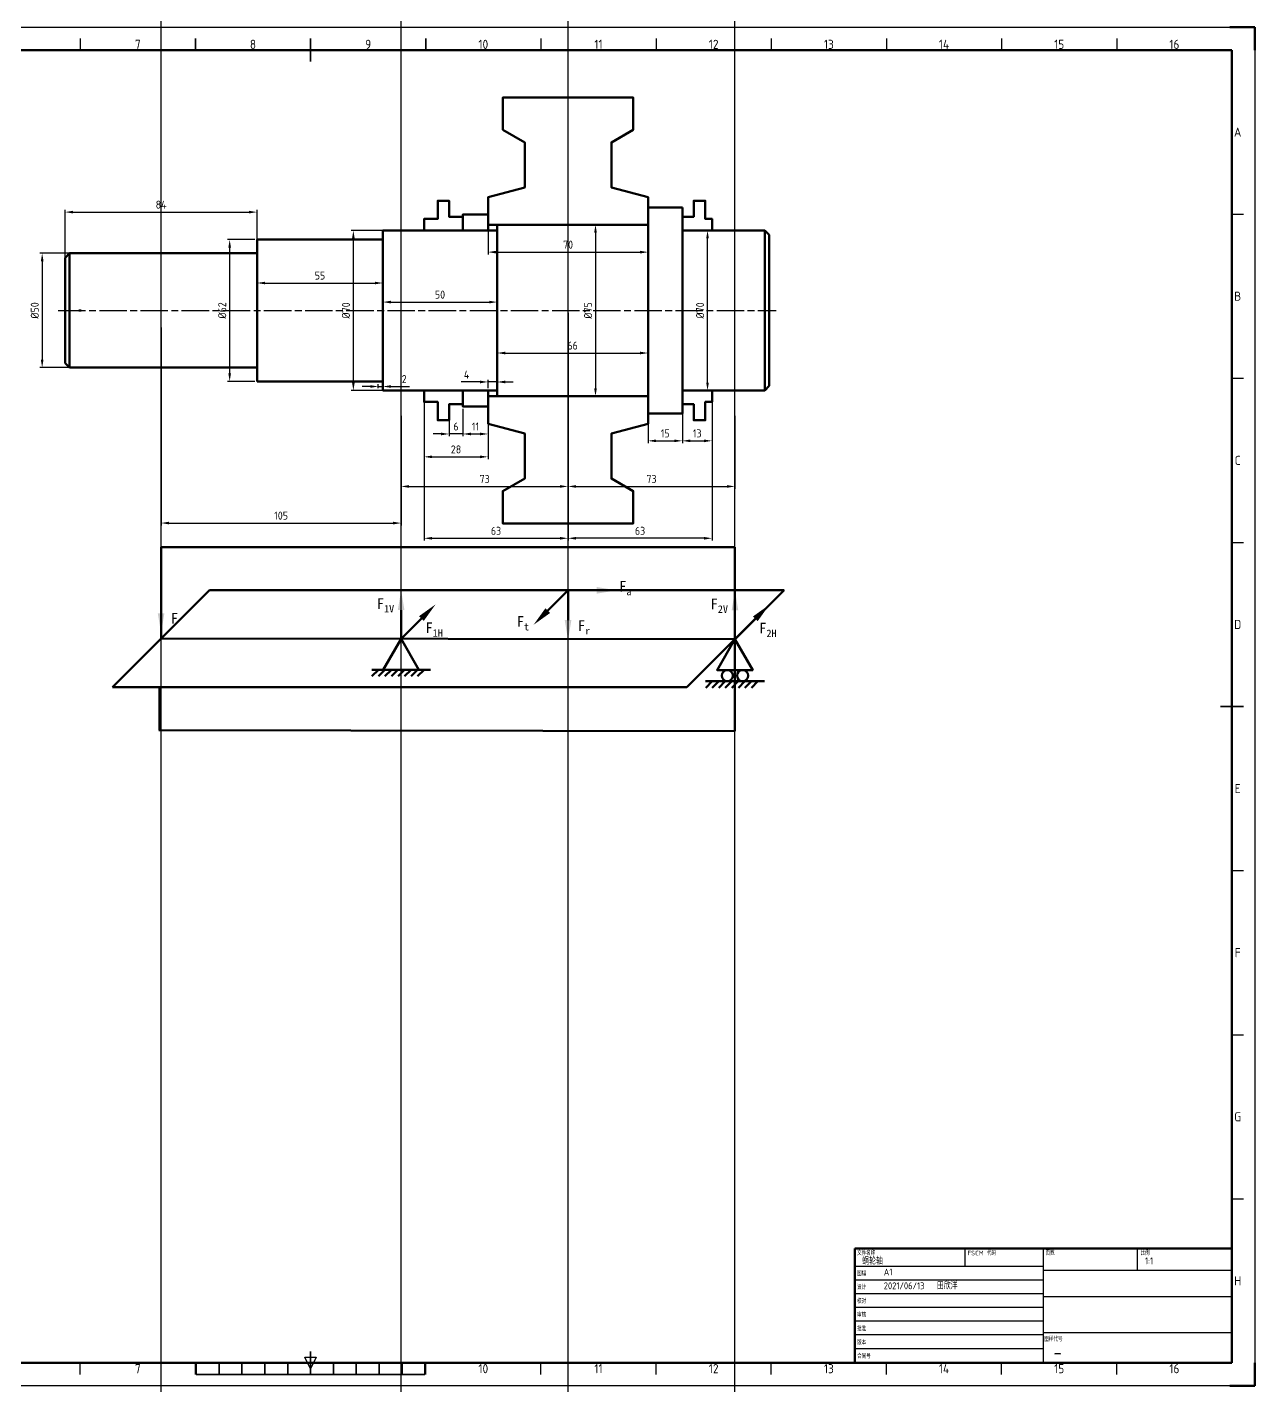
# Paper-space layout '蜗轮扭矩图' of a CAD drawing. Header units: millimetres. Extents: x -5 to 836, y -17 to 577.
# Drawn here: x 299 to 836, y -17 to 577 of the extents above; entities that cross this region are included whole.
import ezdxf
from ezdxf.enums import TextEntityAlignment as Align

# ---------------------------------------------------------------- set-up
doc = ezdxf.new("R2010")
doc.units = ezdxf.units.MM
for name, pattern in [('AM_ISO08W050', [18, 12, -1.5, 3, -1.5]), ('AM_ISO08W050x2', [9, 6, -0.75, 1.5, -0.75]), ('Amconstr', [9999, 9999, 0])]:
    doc.linetypes.add(name, pattern=pattern)
for name, color, linetype, lineweight in [('AM_0', 7, 'Continuous', 50), ('AM_5', 7, 'Continuous', 25), ('AM_7', 4, 'AM_ISO08W050', 25), ('AM_BOR', 7, 'Continuous', 50), ('AM_CL', 1, 'Amconstr', 25)]:
    doc.layers.add(name, color=color, linetype=linetype, lineweight=lineweight)
doc.styles.add('ACGBTS', font='isocp.shx', dxfattribs={"bigfont": 'gbcbig.shx'})
doc.styles.add('ACISOTS', font='isocp.shx', dxfattribs={"bigfont": 'gbcbig.shx'})
doc.styles.get("Standard").update_dxf_attribs({"font": 'ISOCP.SHX', "bigfont": 'gbcbig.shx'})
doc.dimstyles.new('AM_GB$0', dxfattribs={"dimtxt": 3.5, "dimasz": 3.5, "dimexe": 1, "dimexo": 1, "dimgap": 1.5, "dimtad": 1, "dimdsep": 46, "dimtxsty": 'Standard', "dimcen": 0, "dimclrd": 256, "dimclre": 256, "dimclrt": 7, "dimadec": 0, "dimazin": 2, "dimtp": 0.1, "dimtm": 0.1, "dimtfac": 0.71, "dimtdec": 3, "dimtmove": 0, "dimatfit": 3, "dimfxl": 1, "dimlwd": -1, "dimlwe": -1, "dimarcsym": 0})

# ---------------------------------------------------------------- blocks, each defined once
blk = doc.blocks.new('GB_A1_A')
for p, q in [((25, 584), (831, 584)), ((831, 10), (831, 584)), ((25, 10), (831, 10))]:
    blk.add_line(p, q)
at = {"layer": 'AM_BOR', "color": 1, "lineweight": 25}
for p, q in [((0, 594), (841, 594)), ((841, 594), (841, 0)), ((327.25, 589), (327.25, 584)), ((528.75, 589), (528.75, 584)), ((579.125, 589), (579.125, 584)), ((629.5, 589), (629.5, 584)), ((679.875, 589), (679.875, 584)), ((730.25, 589), (730.25, 584)), ((780.625, 589), (780.625, 584)), ((831, 512.25), (836, 512.25)), ((831, 440.5), (836, 440.5)), ((831, 368.75), (836, 368.75)), ((831, 225.25), (836, 225.25)), ((831, 153.5), (836, 153.5)), ((831, 81.75), (836, 81.75)), ((428, 7.5), (425.5, 12.5)), ((425.5, 12.5), (430.5, 12.5)), ((430.5, 12.5), (428, 7.5)), ((327.25, 5), (327.25, 10)), ((377.625, 5), (377.625, 10)), ((478.375, 5), (478.375, 10)), ((528.75, 5), (528.75, 10)), ((579.125, 5), (579.125, 10)), ((629.5, 5), (629.5, 10)), ((679.875, 5), (679.875, 10)), ((730.25, 5), (730.25, 10)), ((780.625, 5), (780.625, 10)), ((841, 0), (0, 0))]:
    blk.add_line(p, q, dxfattribs=at)
at = {"layer": 'AM_BOR'}
for p, q in [((841, 594), (830, 594)), ((841, 584), (841, 594)), ((841, 0), (841, 10)), ((841, 0), (830, 0))]:
    blk.add_line(p, q, dxfattribs=at)
at = {"layer": 'AM_BOR', "color": 2, "lineweight": 35}
for p, q in [((377.625, 589), (377.625, 584)), ((428, 584), (428, 589)), ((478.375, 589), (478.375, 584)), ((428, 579), (428, 584)), ((826, 297), (836, 297)), ((428, 10), (428, 15)), ((378, 10), (378, 5)), ((388, 10), (388, 5)), ((398, 10), (398, 5)), ((408, 10), (408, 5)), ((418, 10), (418, 5)), ((428, 10), (428, 5)), ((438, 10), (438, 5)), ((448, 10), (448, 5)), ((458, 10), (458, 5)), ((468, 10), (468, 5)), ((478, 10), (478, 5)), ((378, 5), (478, 5))]:
    blk.add_line(p, q, dxfattribs=at)
at = {"layer": 'AM_BOR', "color": 1, "lineweight": 25, "style": 'ACISOTS'}
for s, p in [('7', (352.4375, 586.5)), ('8', (402.8125, 586.5)), ('9', (453.1875, 586.5)), ('10', (503.5625, 586.5)), ('11', (553.9375, 586.5)), ('12', (604.3125, 586.5)), ('13', (654.6875, 586.5)), ('14', (705.0625, 586.5)), ('15', (755.4375, 586.5)), ('16', (805.8125, 586.5)), ('A', (833.5, 548.125)), ('B', (833.5, 476.375)), ('C', (833.5, 404.6087)), ('D', (833.5, 332.875)), ('E', (833.5, 261.125)), ('F', (833.5, 189.375)), ('G', (833.5, 117.625)), ('H', (833.5, 45.875)), ('7', (352.4375, 7.5)), ('10', (503.5625, 7.5)), ('11', (553.9375, 7.5)), ('12', (604.3125, 7.5)), ('13', (654.6875, 7.5)), ('14', (705.0625, 7.5)), ('15', (755.4375, 7.5)), ('16', (805.8125, 7.5))]:
    blk.add_text(s, height=4, dxfattribs=at).set_placement(p, align=Align.MIDDLE)
blk = doc.blocks.new('GB_TITLEA')
for p, q in [((0, 50), (-165, 50)), ((-165, 0), (-165, 50)), ((0, 0), (0, 50)), ((0, 0), (-165, 0))]:
    blk.add_line(p, q)
at = {"layer": 'AM_BOR', "color": 1, "lineweight": 25}
for p, q in [((-116.86, 50), (-116.86, 42.38)), ((-82.5, 0), (-82.5, 50)), ((-41.25, 40.35), (-41.25, 50)), ((-165, 42.38), (-82.5, 42.38)), ((-165, 42), (-165, 30)), ((-165, 36.38), (-82.5, 36.38)), ((0, 40.35), (-82.5, 40.35)), ((-165, 30.38), (-82.5, 30.38)), ((-165, 24.38), (-82.5, 24.38)), ((-82.5, 29.01), (0, 29.01)), ((-165, 18.38), (-82.5, 18.38)), ((-165, 12.38), (-82.5, 12.38)), ((-82.5, 13.29), (0, 13.29)), ((-165, 6.38), (-82.5, 6.38))]:
    blk.add_line(p, q, dxfattribs=at)
at = {"layer": 'AM_BOR', "color": 1, "lineweight": 25, "style": 'ACGBTS'}
for s, p in [('文件名称', (-163.97, 47.04)), ('FSCM 代码', (-115.7, 47.04)), ('页数', (-81.55, 47.11)), ('比例', (-39.97, 47.11)), ('图幅', (-163.97, 38.14)), ('设计', (-163.97, 32.14)), ('校对', (-163.97, 26.05)), ('审核', (-163.97, 20.08)), ('批准', (-163.97, 13.99)), ('版本', (-163.97, 7.99)), ('图样代号', (-82.12, 9.41)), ('合同号', (-163.97, 1.99))]:
    blk.add_text(s, height=2, dxfattribs=at).set_placement(p)
at = {"layer": 'AM_BOR', "color": 2, "lineweight": 35, "style": 'ACGBTS'}
for tag, p, height in [('GEN-TITLE-DWG{13.6}', (-161.69, 43.04), 3), ('GEN-TITLE-FSCM{8.6}', (-113.32, 43.04), 3), ('GEN-TITLE-SHEET{11.8}', (-79.67, 43.11), 3), ('GEN-TITLE-SCA{12.7}', (-38.05, 43.13), 3), ('GEN-TITLE-SIZ{22.6}', (-152.3, 38.23), 3), ('GEN-TITLE-DACT{21}', (-78.21, 33.14), 3.5), ('GEN-TITLE-DAT{7.1}', (-152.3, 32.23), 3), ('GEN-TITLE-NAME{14.9}', (-129.04, 32.23), 3), ('GEN-TITLE-CHKD{7.1}', (-152.3, 26.14), 3), ('GEN-TITLE-CHKM{14.9}', (-129.04, 26.14), 3), ('GEN-TITLE-DES1{12.3}', (-78.24, 20.94), 6), ('GEN-TITLE-APPD{7.1}', (-152.3, 20.17), 3), ('GEN-TITLE-APPM{14.9}', (-129.04, 20.17), 3), ('GEN-TITLE-DES2{24.5}', (-78.21, 15.44), 3), ('GEN-TITLE-ISSD{7.1}', (-152.3, 14.08), 3), ('GEN-TITLE-ISSM{14.9}', (-129.04, 14.08), 3), ('GEN-TITLE-REV{22.6}', (-152.3, 8.08), 3), ('GEN-TITLE-CTRN{19.4}', (-152.3, 2.08), 3.5)]:
    blk.add_attdef(tag, p, '', height=height, dxfattribs=at)
at = {"layer": 'AM_BOR', "style": 'ACGBTS'}
blk.add_attdef('GEN-TITLE-NR{12.3}', (-78.08, 1.63), '', height=6, dxfattribs=at)
blk = doc.blocks.new('*D48')
at = {"layer": 'AM_5', "linetype": 'ByBlock', "transparency": 16777216}
for p, q in [((355.62, 478.15), (304.62, 478.15)), ((305.62, 474.65), (305.62, 431.65)), ((355.62, 428.15), (304.62, 428.15))]:
    blk.add_line(p, q, dxfattribs=at)
at = {"layer": 'AM_5', "transparency": 16777216}
for points in [[(305.04, 474.65), (306.21, 474.65), (305.62, 478.15)], [(305.04, 431.65), (306.21, 431.65), (305.62, 428.15)]]:
    blk.add_solid(points, dxfattribs=at)
at = {"layer": 'Defpoints', "color": 0, "transparency": 16777216}
for p in [(356.62, 478.15), (305.62, 428.15), (356.62, 428.15)]:
    blk.add_point(p, dxfattribs=at)
at = {"layer": 'AM_5', "color": 7, "transparency": 16777216, "insert": (302.37, 453.15), "char_height": 3.5, "attachment_point": 5, "rotation": 90}
blk.add_mtext('%%C50', dxfattribs=at)
blk = doc.blocks.new('*D49')
at = {"layer": 'AM_5', "linetype": 'ByBlock', "transparency": 16777216}
for p, q in [((461.62, 488.15), (440.72, 488.15)), ((441.72, 421.65), (441.72, 484.65)), ((461.62, 418.15), (440.72, 418.15))]:
    blk.add_line(p, q, dxfattribs=at)
at = {"layer": 'AM_5', "transparency": 16777216}
for points in [[(441.14, 484.65), (442.31, 484.65), (441.72, 488.15)], [(441.14, 421.65), (442.31, 421.65), (441.72, 418.15)]]:
    blk.add_solid(points, dxfattribs=at)
at = {"layer": 'Defpoints', "color": 0, "transparency": 16777216}
for p in [(441.72, 488.15), (462.62, 488.15), (462.62, 418.15)]:
    blk.add_point(p, dxfattribs=at)
at = {"layer": 'AM_5', "color": 7, "transparency": 16777216, "insert": (438.47, 453.15), "char_height": 3.5, "attachment_point": 5, "rotation": 90}
blk.add_mtext('%%c70', dxfattribs=at)
blk = doc.blocks.new('*D50')
at = {"layer": 'AM_5', "linetype": 'ByBlock', "transparency": 16777216}
for p, q in [((607.62, 488.15), (595.62, 488.15)), ((596.62, 421.65), (596.62, 484.65)), ((607.62, 418.15), (595.62, 418.15))]:
    blk.add_line(p, q, dxfattribs=at)
at = {"layer": 'AM_5', "transparency": 16777216}
for points in [[(596.04, 484.65), (597.21, 484.65), (596.62, 488.15)], [(596.04, 421.65), (597.21, 421.65), (596.62, 418.15)]]:
    blk.add_solid(points, dxfattribs=at)
at = {"layer": 'Defpoints', "color": 0, "transparency": 16777216}
for p in [(596.62, 488.15), (608.62, 488.15), (608.62, 418.15)]:
    blk.add_point(p, dxfattribs=at)
at = {"layer": 'AM_5', "color": 7, "transparency": 16777216, "insert": (593.37, 453.15), "char_height": 3.5, "attachment_point": 5, "rotation": 90}
blk.add_mtext('%%c70', dxfattribs=at)
blk = doc.blocks.new('*D51')
at = {"layer": 'AM_5', "linetype": 'ByBlock', "transparency": 16777216}
for p, q in [((357.62, 445.75), (357.62, 359.2)), ((462.62, 407.15), (462.62, 359.2)), ((361.12, 360.2), (459.12, 360.2))]:
    blk.add_line(p, q, dxfattribs=at)
at = {"layer": 'AM_5', "transparency": 16777216}
for points in [[(361.12, 360.78), (361.12, 359.61), (357.62, 360.2)], [(459.12, 360.78), (459.12, 359.61), (462.62, 360.2)]]:
    blk.add_solid(points, dxfattribs=at)
at = {"layer": 'Defpoints', "color": 0, "transparency": 16777216}
for p in [(357.62, 446.75), (462.62, 408.15), (462.62, 360.2)]:
    blk.add_point(p, dxfattribs=at)
at = {"layer": 'AM_5', "color": 7, "transparency": 16777216, "insert": (410.12, 363.45), "char_height": 3.5, "attachment_point": 5}
blk.add_mtext('105', dxfattribs=at)
blk = doc.blocks.new('*D52')
at = {"layer": 'AM_5', "linetype": 'ByBlock', "transparency": 16777216}
for p, q in [((483.62, 411.15), (483.62, 398.15)), ((489.62, 410.15), (489.62, 398.15)), ((480.12, 399.15), (476.62, 399.15)), ((489.62, 399.15), (483.62, 399.15)), ((493.12, 399.15), (496.62, 399.15))]:
    blk.add_line(p, q, dxfattribs=at)
at = {"layer": 'AM_5', "transparency": 16777216}
for points in [[(480.12, 399.73), (480.12, 398.56), (483.62, 399.15)], [(493.12, 399.73), (493.12, 398.56), (489.62, 399.15)]]:
    blk.add_solid(points, dxfattribs=at)
at = {"layer": 'Defpoints', "color": 0, "transparency": 16777216}
for p in [(483.62, 412.15), (489.62, 411.15), (483.62, 399.15)]:
    blk.add_point(p, dxfattribs=at)
at = {"layer": 'AM_5', "color": 7, "transparency": 16777216, "insert": (486.62, 402.4), "char_height": 3.5, "attachment_point": 5}
blk.add_mtext('6', dxfattribs=at)
blk = doc.blocks.new('*D53')
at = {"layer": 'AM_5', "linetype": 'ByBlock', "transparency": 16777216}
for p, q in [((489.62, 410.15), (489.62, 398.15)), ((500.62, 410.15), (500.62, 398.15)), ((493.12, 399.15), (497.12, 399.15))]:
    blk.add_line(p, q, dxfattribs=at)
at = {"layer": 'AM_5', "transparency": 16777216}
for points in [[(493.12, 399.73), (493.12, 398.56), (489.62, 399.15)], [(497.12, 399.73), (497.12, 398.56), (500.62, 399.15)]]:
    blk.add_solid(points, dxfattribs=at)
at = {"layer": 'Defpoints', "color": 0, "transparency": 16777216}
for p in [(489.62, 411.15), (500.62, 411.15), (500.62, 399.15)]:
    blk.add_point(p, dxfattribs=at)
at = {"layer": 'AM_5', "color": 7, "transparency": 16777216, "insert": (495.12, 402.4), "char_height": 3.5, "attachment_point": 5}
blk.add_mtext('11', dxfattribs=at)
blk = doc.blocks.new('*D54')
at = {"layer": 'AM_5', "linetype": 'ByBlock', "transparency": 16777216}
for p, q in [((454.62, 454.15), (454.62, 457.82)), ((504.62, 454.15), (504.62, 457.82)), ((458.12, 456.82), (501.12, 456.82))]:
    blk.add_line(p, q, dxfattribs=at)
at = {"layer": 'AM_5', "transparency": 16777216}
for points in [[(458.12, 457.4), (458.12, 456.23), (454.62, 456.82)], [(501.12, 457.4), (501.12, 456.23), (504.62, 456.82)]]:
    blk.add_solid(points, dxfattribs=at)
at = {"layer": 'Defpoints', "color": 0, "transparency": 16777216}
for p in [(454.62, 453.15), (504.62, 456.82), (504.62, 453.15)]:
    blk.add_point(p, dxfattribs=at)
at = {"layer": 'AM_5', "color": 7, "transparency": 16777216, "insert": (479.62, 460.07), "char_height": 3.5, "attachment_point": 5}
blk.add_mtext('50', dxfattribs=at)
blk = doc.blocks.new('*D55')
at = {"layer": 'AM_5', "linetype": 'ByBlock', "transparency": 16777216}
for p, q in [((399.62, 454.15), (399.62, 466.15)), ((403.12, 465.15), (451.12, 465.15)), ((454.62, 454.15), (454.62, 466.15))]:
    blk.add_line(p, q, dxfattribs=at)
at = {"layer": 'AM_5', "transparency": 16777216}
for points in [[(403.12, 465.73), (403.12, 464.56), (399.62, 465.15)], [(451.12, 465.73), (451.12, 464.56), (454.62, 465.15)]]:
    blk.add_solid(points, dxfattribs=at)
at = {"layer": 'Defpoints', "color": 0, "transparency": 16777216}
for p in [(454.62, 465.15), (399.62, 453.15), (454.62, 453.15)]:
    blk.add_point(p, dxfattribs=at)
at = {"layer": 'AM_5', "color": 7, "transparency": 16777216, "insert": (427.12, 468.4), "char_height": 3.5, "attachment_point": 5}
blk.add_mtext('55', dxfattribs=at)
blk = doc.blocks.new('*D56')
at = {"layer": 'AM_5', "linetype": 'ByBlock', "transparency": 16777216}
for p, q in [((315.62, 454.15), (315.62, 497.15)), ((319.12, 496.15), (396.12, 496.15)), ((399.62, 454.15), (399.62, 497.15))]:
    blk.add_line(p, q, dxfattribs=at)
at = {"layer": 'AM_5', "transparency": 16777216}
for points in [[(319.12, 496.73), (319.12, 495.56), (315.62, 496.15)], [(396.12, 496.73), (396.12, 495.56), (399.62, 496.15)]]:
    blk.add_solid(points, dxfattribs=at)
at = {"layer": 'Defpoints', "color": 0, "transparency": 16777216}
for p in [(399.62, 496.15), (315.62, 453.15), (399.62, 453.15)]:
    blk.add_point(p, dxfattribs=at)
at = {"layer": 'AM_5', "color": 7, "transparency": 16777216, "insert": (357.62, 499.4), "char_height": 3.5, "attachment_point": 5}
blk.add_mtext('84', dxfattribs=at)
blk = doc.blocks.new('*D57')
at = {"layer": 'AM_5', "linetype": 'ByBlock', "transparency": 16777216}
for p, q in [((398.62, 484.15), (386.62, 484.15)), ((387.62, 480.65), (387.62, 425.65)), ((398.62, 422.15), (386.62, 422.15))]:
    blk.add_line(p, q, dxfattribs=at)
at = {"layer": 'AM_5', "transparency": 16777216}
for points in [[(387.04, 480.65), (388.21, 480.65), (387.62, 484.15)], [(387.04, 425.65), (388.21, 425.65), (387.62, 422.15)]]:
    blk.add_solid(points, dxfattribs=at)
at = {"layer": 'Defpoints', "color": 0, "transparency": 16777216}
for p in [(399.62, 484.15), (387.62, 422.15), (399.62, 422.15)]:
    blk.add_point(p, dxfattribs=at)
at = {"layer": 'AM_5', "color": 7, "transparency": 16777216, "insert": (384.37, 453.15), "char_height": 3.5, "attachment_point": 5, "rotation": 90}
blk.add_mtext('%%C62', dxfattribs=at)
blk = doc.blocks.new('*D58')
at = {"layer": 'AM_5', "linetype": 'ByBlock', "transparency": 16777216}
for p, q in [((472.62, 417.15), (472.62, 388.15)), ((500.62, 414.65), (500.62, 388.15)), ((476.12, 389.15), (497.12, 389.15))]:
    blk.add_line(p, q, dxfattribs=at)
at = {"layer": 'AM_5', "transparency": 16777216}
for points in [[(476.12, 389.73), (476.12, 388.56), (472.62, 389.15)], [(497.12, 389.73), (497.12, 388.56), (500.62, 389.15)]]:
    blk.add_solid(points, dxfattribs=at)
at = {"layer": 'Defpoints', "color": 0, "transparency": 16777216}
for p in [(472.62, 418.15), (500.62, 415.65), (500.62, 389.15)]:
    blk.add_point(p, dxfattribs=at)
at = {"layer": 'AM_5', "color": 7, "transparency": 16777216, "insert": (486.62, 392.4), "char_height": 3.5, "attachment_point": 5}
blk.add_mtext('28', dxfattribs=at)
blk = doc.blocks.new('*D59')
at = {"layer": 'AM_5', "linetype": 'ByBlock', "transparency": 16777216}
for p, q in [((500.62, 489.65), (500.62, 477.65)), ((570.62, 489.65), (570.62, 477.65)), ((504.12, 478.65), (567.12, 478.65))]:
    blk.add_line(p, q, dxfattribs=at)
at = {"layer": 'AM_5', "transparency": 16777216}
for points in [[(504.12, 479.23), (504.12, 478.06), (500.62, 478.65)], [(567.12, 479.23), (567.12, 478.06), (570.62, 478.65)]]:
    blk.add_solid(points, dxfattribs=at)
at = {"layer": 'Defpoints', "color": 0, "transparency": 16777216}
for p in [(500.62, 490.65), (570.62, 490.65), (570.62, 478.65)]:
    blk.add_point(p, dxfattribs=at)
at = {"layer": 'AM_5', "color": 7, "transparency": 16777216, "insert": (535.62, 481.9), "char_height": 3.5, "attachment_point": 5}
blk.add_mtext('70', dxfattribs=at)
blk = doc.blocks.new('*D60')
at = {"layer": 'AM_5', "linetype": 'ByBlock', "transparency": 16777216}
for p, q in [((497.12, 421.89), (488.87, 421.89)), ((500.62, 419.15), (500.62, 422.89)), ((504.62, 421.89), (500.62, 421.89)), ((504.62, 419.15), (504.62, 422.89)), ((508.12, 421.89), (511.62, 421.89))]:
    blk.add_line(p, q, dxfattribs=at)
at = {"layer": 'AM_5', "transparency": 16777216}
for points in [[(497.12, 422.47), (497.12, 421.3), (500.62, 421.89)], [(508.12, 422.47), (508.12, 421.3), (504.62, 421.89)]]:
    blk.add_solid(points, dxfattribs=at)
at = {"layer": 'Defpoints', "color": 0, "transparency": 16777216}
for p in [(500.62, 421.89), (500.62, 418.15), (504.62, 418.15)]:
    blk.add_point(p, dxfattribs=at)
at = {"layer": 'AM_5', "color": 7, "transparency": 16777216, "insert": (491.25, 425.14), "char_height": 3.5, "attachment_point": 5}
blk.add_mtext('4', dxfattribs=at)
blk = doc.blocks.new('*D61')
at = {"layer": 'AM_5', "linetype": 'ByBlock', "transparency": 16777216}
for p, q in [((472.62, 398.25), (472.62, 352.55)), ((535.62, 398.25), (535.62, 352.55)), ((476.12, 353.55), (532.12, 353.55))]:
    blk.add_line(p, q, dxfattribs=at)
at = {"layer": 'AM_5', "transparency": 16777216}
for points in [[(476.12, 354.13), (476.12, 352.97), (472.62, 353.55)], [(532.12, 354.13), (532.12, 352.97), (535.62, 353.55)]]:
    blk.add_solid(points, dxfattribs=at)
at = {"layer": 'Defpoints', "color": 0, "transparency": 16777216}
for p in [(472.62, 399.25), (535.62, 399.25), (535.62, 353.55)]:
    blk.add_point(p, dxfattribs=at)
at = {"layer": 'AM_5', "color": 7, "transparency": 16777216, "insert": (504.12, 356.8), "char_height": 3.5, "attachment_point": 5}
blk.add_mtext('63', dxfattribs=at)
blk = doc.blocks.new('*D62')
at = {"layer": 'AM_5', "linetype": 'ByBlock', "transparency": 16777216}
for p, q in [((598.62, 398.25), (598.62, 352.55)), ((535.62, 397.47), (535.62, 352.55)), ((595.12, 353.55), (539.12, 353.55))]:
    blk.add_line(p, q, dxfattribs=at)
at = {"layer": 'AM_5', "transparency": 16777216}
for points in [[(539.12, 354.13), (539.12, 352.97), (535.62, 353.55)], [(595.12, 354.13), (595.12, 352.97), (598.62, 353.55)]]:
    blk.add_solid(points, dxfattribs=at)
at = {"layer": 'Defpoints', "color": 0, "transparency": 16777216}
for p in [(535.62, 398.47), (598.62, 399.25), (535.62, 353.55)]:
    blk.add_point(p, dxfattribs=at)
at = {"layer": 'AM_5', "color": 7, "transparency": 16777216, "insert": (567.12, 356.8), "char_height": 3.5, "attachment_point": 5}
blk.add_mtext('63', dxfattribs=at)
blk = doc.blocks.new('*D63')
at = {"layer": 'AM_5', "linetype": 'ByBlock', "transparency": 16777216}
for p, q in [((449.12, 419.9), (445.62, 419.9)), ((452.62, 419.15), (452.62, 420.9)), ((452.62, 419.9), (454.62, 419.9)), ((454.62, 419.15), (454.62, 420.9)), ((458.12, 419.9), (466.32, 419.9))]:
    blk.add_line(p, q, dxfattribs=at)
at = {"layer": 'AM_5', "transparency": 16777216}
for points in [[(449.12, 420.48), (449.12, 419.32), (452.62, 419.9)], [(458.12, 420.48), (458.12, 419.32), (454.62, 419.9)]]:
    blk.add_solid(points, dxfattribs=at)
at = {"layer": 'Defpoints', "color": 0, "transparency": 16777216}
for p in [(452.62, 418.15), (454.62, 419.9), (454.62, 418.15)]:
    blk.add_point(p, dxfattribs=at)
at = {"layer": 'AM_5', "color": 7, "transparency": 16777216, "insert": (463.97, 423.15), "char_height": 3.5, "attachment_point": 5}
blk.add_mtext('2', dxfattribs=at)
blk = doc.blocks.new('*D64')
at = {"layer": 'AM_5', "linetype": 'ByBlock', "transparency": 16777216}
for p, q in [((536.62, 490.65), (548.62, 490.65)), ((547.62, 487.15), (547.62, 419.15)), ((536.62, 415.65), (548.62, 415.65))]:
    blk.add_line(p, q, dxfattribs=at)
at = {"layer": 'AM_5', "transparency": 16777216}
for points in [[(547.04, 487.15), (548.21, 487.15), (547.62, 490.65)], [(547.04, 419.15), (548.21, 419.15), (547.62, 415.65)]]:
    blk.add_solid(points, dxfattribs=at)
at = {"layer": 'Defpoints', "color": 0, "transparency": 16777216}
for p in [(535.62, 490.65), (535.62, 415.65), (547.62, 415.65)]:
    blk.add_point(p, dxfattribs=at)
at = {"layer": 'AM_5', "color": 7, "transparency": 16777216, "insert": (544.37, 453.15), "char_height": 3.5, "attachment_point": 5, "rotation": 90}
blk.add_mtext('%%c75', dxfattribs=at)
blk = doc.blocks.new('*D65')
at = {"layer": 'AM_5', "linetype": 'ByBlock', "transparency": 16777216}
for p, q in [((504.62, 452.15), (504.62, 433.54)), ((570.62, 452.15), (570.62, 433.54)), ((508.12, 434.54), (567.12, 434.54))]:
    blk.add_line(p, q, dxfattribs=at)
at = {"layer": 'AM_5', "transparency": 16777216}
for points in [[(508.12, 435.12), (508.12, 433.96), (504.62, 434.54)], [(567.12, 435.12), (567.12, 433.96), (570.62, 434.54)]]:
    blk.add_solid(points, dxfattribs=at)
at = {"layer": 'Defpoints', "color": 0, "transparency": 16777216}
for p in [(504.62, 453.15), (570.62, 453.15), (570.62, 434.54)]:
    blk.add_point(p, dxfattribs=at)
at = {"layer": 'AM_5', "color": 7, "transparency": 16777216, "insert": (537.62, 437.79), "char_height": 3.5, "attachment_point": 5}
blk.add_mtext('66', dxfattribs=at)
blk = doc.blocks.new('*D66')
at = {"layer": 'AM_5', "linetype": 'ByBlock', "transparency": 16777216}
for p, q in [((570.62, 407.15), (570.62, 395.15)), ((585.62, 407.15), (585.62, 395.15)), ((574.12, 396.15), (582.12, 396.15))]:
    blk.add_line(p, q, dxfattribs=at)
at = {"layer": 'AM_5', "transparency": 16777216}
for points in [[(574.12, 396.73), (574.12, 395.56), (570.62, 396.15)], [(582.12, 396.73), (582.12, 395.56), (585.62, 396.15)]]:
    blk.add_solid(points, dxfattribs=at)
at = {"layer": 'Defpoints', "color": 0, "transparency": 16777216}
for p in [(570.62, 408.15), (585.62, 408.15), (585.62, 396.15)]:
    blk.add_point(p, dxfattribs=at)
at = {"layer": 'AM_5', "color": 7, "transparency": 16777216, "insert": (578.12, 399.4), "char_height": 3.5, "attachment_point": 5}
blk.add_mtext('15', dxfattribs=at)
blk = doc.blocks.new('*D67')
at = {"layer": 'AM_5', "linetype": 'ByBlock', "transparency": 16777216}
for p, q in [((585.62, 417.15), (585.62, 395.15)), ((598.62, 417.15), (598.62, 395.15)), ((589.12, 396.15), (595.12, 396.15))]:
    blk.add_line(p, q, dxfattribs=at)
at = {"layer": 'AM_5', "transparency": 16777216}
for points in [[(589.12, 396.73), (589.12, 395.56), (585.62, 396.15)], [(595.12, 396.73), (595.12, 395.56), (598.62, 396.15)]]:
    blk.add_solid(points, dxfattribs=at)
at = {"layer": 'Defpoints', "color": 0, "transparency": 16777216}
for p in [(585.62, 418.15), (598.62, 418.15), (598.62, 396.15)]:
    blk.add_point(p, dxfattribs=at)
at = {"layer": 'AM_5', "color": 7, "transparency": 16777216, "insert": (592.12, 399.4), "char_height": 3.5, "attachment_point": 5}
blk.add_mtext('13', dxfattribs=at)
blk = doc.blocks.new('*D68')
at = {"layer": 'AM_5', "linetype": 'ByBlock', "transparency": 16777216}
for p, q in [((462.62, 407.15), (462.62, 375.21)), ((535.62, 407.15), (535.62, 375.21)), ((466.12, 376.21), (532.12, 376.21))]:
    blk.add_line(p, q, dxfattribs=at)
at = {"layer": 'AM_5', "transparency": 16777216}
for points in [[(466.12, 376.79), (466.12, 375.62), (462.62, 376.21)], [(532.12, 376.79), (532.12, 375.62), (535.62, 376.21)]]:
    blk.add_solid(points, dxfattribs=at)
at = {"layer": 'Defpoints', "color": 0, "transparency": 16777216}
for p in [(462.62, 408.15), (535.62, 408.15), (535.62, 376.21)]:
    blk.add_point(p, dxfattribs=at)
at = {"layer": 'AM_5', "color": 7, "transparency": 16777216, "insert": (499.12, 379.46), "char_height": 3.5, "attachment_point": 5}
blk.add_mtext('73', dxfattribs=at)
blk = doc.blocks.new('*D69')
at = {"layer": 'AM_5', "linetype": 'ByBlock', "transparency": 16777216}
for p, q in [((535.62, 452.15), (535.62, 375.21)), ((608.62, 407.15), (608.62, 375.21)), ((539.12, 376.21), (605.12, 376.21))]:
    blk.add_line(p, q, dxfattribs=at)
at = {"layer": 'AM_5', "transparency": 16777216}
for points in [[(539.12, 376.79), (539.12, 375.62), (535.62, 376.21)], [(605.12, 376.79), (605.12, 375.62), (608.62, 376.21)]]:
    blk.add_solid(points, dxfattribs=at)
at = {"layer": 'Defpoints', "color": 0, "transparency": 16777216}
for p in [(535.62, 453.15), (608.62, 408.15), (608.62, 376.21)]:
    blk.add_point(p, dxfattribs=at)
at = {"layer": 'AM_5', "color": 7, "transparency": 16777216, "insert": (572.12, 379.46), "char_height": 3.5, "attachment_point": 5}
blk.add_mtext('73', dxfattribs=at)

psp = doc.layouts.new('蜗轮扭矩图')

# ---------------------------------------------------------------- linework, layer by layer
at = {"layer": 'AM_0'}
for p, q in [((570.623, 498.147), (585.623, 498.147)), ((570.623, 498.147), (570.623, 408.147)), ((585.623, 498.147), (585.623, 408.147)), ((454.623, 488.147), (504.623, 488.147)), ((454.623, 488.147), (454.623, 418.147)), ((504.623, 490.647), (570.623, 490.647)), ((504.623, 490.647), (504.623, 415.647)), ((504.623, 488.147), (504.623, 418.147)), ((570.623, 490.647), (570.623, 415.647)), ((585.623, 488.147), (621.623, 488.147)), ((585.623, 488.147), (585.623, 418.147)), ((621.623, 488.147), (621.623, 418.147)), ((621.623, 488.147), (623.623, 486.147)), ((399.623, 484.147), (454.623, 484.147)), ((399.623, 484.147), (399.623, 422.147)), ((454.623, 484.147), (454.623, 422.147)), ((623.623, 486.147), (623.623, 420.147)), ((317.623, 478.147), (315.623, 476.147)), ((315.623, 476.147), (315.623, 430.147)), ((317.623, 478.147), (399.623, 478.147)), ((317.623, 478.147), (317.623, 428.147)), ((399.623, 478.147), (399.623, 428.147)), ((321.623, 453.147), (322.623, 453.147)), ((317.623, 428.147), (315.623, 430.147)), ((317.623, 428.147), (399.623, 428.147)), ((399.623, 422.147), (454.623, 422.147)), ((454.623, 418.147), (504.623, 418.147)), ((585.623, 418.147), (621.623, 418.147)), ((621.623, 418.147), (623.623, 420.147)), ((504.623, 415.647), (570.623, 415.647)), ((570.623, 408.147), (585.623, 408.147)), ((357.623, 349.666), (608.623, 349.693)), ((357.623, 309.666), (357.623, 349.666)), ((608.623, 349.693), (608.623, 309.434)), ((336.41, 288.453), (378.836, 330.88)), ((378.836, 330.88), (630.095, 330.906)), ((587.642, 288.453), (630.095, 330.906)), ((357.623, 309.667), (608.621, 309.432)), ((608.547, 269.175), (608.623, 309.434)), ((475.488, 296.093), (449.758, 296.093)), ((452.683, 296.093), (449.854, 293.265)), ((455.533, 296.093), (452.705, 293.265)), ((458.384, 296.093), (455.555, 293.265)), ((461.234, 296.093), (458.406, 293.265)), ((464.085, 296.093), (461.257, 293.265)), ((466.936, 296.093), (464.107, 293.265)), ((469.786, 296.093), (466.958, 293.265)), ((472.637, 296.093), (469.809, 293.265)), ((336.41, 288.453), (587.642, 288.453)), ((356.986, 288.454), (356.951, 269.667)), ((621.488, 291.047), (595.758, 291.047)), ((598.683, 291.047), (595.854, 288.218)), ((601.533, 291.047), (598.705, 288.218)), ((604.384, 291.047), (601.555, 288.218)), ((607.234, 291.047), (604.406, 288.218)), ((610.085, 291.047), (607.257, 288.218)), ((612.936, 291.047), (610.107, 288.218)), ((615.786, 291.047), (612.958, 288.218)), ((618.637, 291.047), (615.809, 288.218)), ((356.623, 269.642), (608.623, 269.17))]:
    psp.add_line(p, q, dxfattribs=at)
for points in [[(535.623, 490.647), (500.623, 490.647), (500.623, 502.647), (516.656, 506.943), (516.656, 526.625), (507.095, 532.145), (507.095, 546.225), (535.623, 546.225)], [(535.623, 490.647), (570.623, 490.647), (570.623, 502.647), (554.589, 506.943), (554.589, 526.625), (564.151, 532.145), (564.151, 546.225), (535.623, 546.225)], [(476.623, 493.147), (478.623, 493.147), (478.623, 501.147), (483.623, 501.147), (483.623, 494.147), (489.623, 494.147)], [(596.623, 493.147), (595.623, 493.147), (595.623, 501.147), (590.623, 501.147), (590.623, 494.147), (585.623, 494.147)], [(472.623, 488.147), (472.623, 493.147), (475.623, 493.147)], [(475.623, 493.147), (476.623, 493.147)], [(500.623, 488.147), (500.623, 495.147), (489.623, 495.147), (489.623, 488.147)], [(598.623, 488.147), (598.623, 493.147), (596.623, 493.147)], [(585.623, 488.147), (595.623, 488.147)], [(472.623, 418.147), (472.623, 413.147), (475.623, 413.147)], [(500.623, 418.147), (500.623, 411.147), (489.623, 411.147), (489.623, 418.147)], [(598.623, 418.147), (598.623, 413.147), (596.623, 413.147)], [(475.623, 413.147), (476.623, 413.147)], [(476.623, 413.147), (478.623, 413.147), (478.623, 405.147), (483.623, 405.147), (483.623, 412.147), (489.623, 412.147)], [(535.623, 415.647), (500.623, 415.647), (500.623, 403.647), (516.656, 399.351), (516.656, 379.669), (507.095, 374.149), (507.095, 360.069), (535.623, 360.069)], [(535.623, 415.647), (570.623, 415.647), (570.623, 403.647), (554.589, 399.351), (554.589, 379.669), (564.151, 374.149), (564.151, 360.069), (535.623, 360.069)], [(596.623, 413.147), (595.623, 413.147), (595.623, 405.147), (590.623, 405.147), (590.623, 412.147), (585.623, 412.147)]]:
    psp.add_lwpolyline(points, dxfattribs=at)
for points in [[(462.623, 309.593), (454.829, 296.093), (470.417, 296.093)], [(608.623, 309.434), (600.829, 295.934), (616.417, 295.934)]]:
    psp.add_lwpolyline(points, close=True, dxfattribs=at)
for centre in [(605.28, 293.49), (611.966, 293.49)]:
    psp.add_circle(centre, 2.444, dxfattribs=at)
at = {"layer": 'AM_5', "color": 150, "lineweight": 106}
for p, q in [((357.623, 333.36), (357.623, 320.799)), ((535.623, 330.791), (526.741, 321.909)), ((535.623, 330.791), (548.184, 330.791)), ((535.623, 330.791), (535.623, 317.765)), ((462.623, 309.593), (462.623, 322.154)), ((608.623, 309.434), (608.623, 321.995)), ((462.623, 309.593), (471.505, 318.475)), ((608.623, 309.434), (617.505, 318.316))]:
    psp.add_line(p, q, dxfattribs=at)
at = {"layer": 'AM_5', "color": 150, "linetype": 'Continuous'}
for points in [[(464.076, 322.154), (461.17, 322.154), (462.623, 330.871)], [(548.184, 329.339), (548.184, 332.244), (556.9, 330.791)], [(610.076, 321.995), (607.17, 321.995), (608.623, 330.712)], [(356.17, 320.799), (359.076, 320.799), (357.623, 312.082)], [(472.532, 317.448), (470.477, 319.503), (477.668, 324.639)], [(525.714, 322.937), (527.768, 320.882), (520.577, 315.746)], [(618.532, 317.289), (616.477, 319.343), (623.668, 324.48)], [(534.17, 317.765), (537.076, 317.765), (535.623, 309.048)]]:
    psp.add_trace(points, dxfattribs=at)
at = {"layer": 'AM_7', "linetype": 'AM_ISO08W050x2'}
psp.add_line((535.623, 487.647), (535.623, 500.786), dxfattribs=at)
at = {"layer": 'AM_7'}
psp.add_line((312.623, 453.147), (626.623, 453.147), dxfattribs=at)
at = {"layer": 'AM_CL'}
for p in [(357.623, 460.147), (462.623, 498.147), (535.623, 463.147), (608.623, 498.147)]:
    psp.add_xline(p, (0, 1), dxfattribs=at)

# ---------------------------------------------------------------- block references
at = {"layer": 'AM_0', "lineweight": 0}
psp.add_blockref('GB_A1_A', (-5, -17), dxfattribs=at)
psp.add_blockref('GB_TITLEA', (826, -7), dxfattribs=at).add_auto_attribs({'GEN-TITLE-DWG{13.6}': '蜗轮轴', 'GEN-TITLE-SCA{12.7}': '1:1', 'GEN-TITLE-DAT{7.1}': '2021/06/13', 'GEN-TITLE-NAME{14.9}': '田欣洋', 'GEN-TITLE-NR{12.3}': '-', 'GEN-TITLE-SIZ{22.6}': 'A1'})

# ---------------------------------------------------------------- texts
at = {"layer": 'AM_0', "char_height": 4.65816, "attachment_point": 1}
for s, insert in [('\\A1;{\\f@MingLiU_HKSCS-ExtB|b0|i0|c134|p18;F\\H0.7x;\\S^ a;}', (557.965, 334.88)), ('\\A1;{\\f@MingLiU_HKSCS-ExtB|b0|i0|c134|p18;F\\H0.7x;\\S^ 1V;}', (451.967, 327.347)), ('\\A1;{\\f@MingLiU_HKSCS-ExtB|b0|i0|c134|p18;F\\H0.7x;\\S^ 2V;}', (597.967, 327.188)), ('\\A1;{\\f@MingLiU_HKSCS-ExtB|b0|i0|c134|p18;F}', (361.863, 320.886)), ('\\A1;{\\f@MingLiU_HKSCS-ExtB|b0|i0|c134|p18;F\\H0.7x;\\S^ 1H;}', (473.223, 316.757)), ('\\A1;{\\f@MingLiU_HKSCS-ExtB|b0|i0|c134|p18;F\\H0.7x;\\S^ t;}', (513.19, 319.499)), ('\\A1;{\\f@MingLiU_HKSCS-ExtB|b0|i0|c134|p18;F\\H0.7x;\\S^ r;}', (539.959, 317.721)), ('\\A1;{\\f@MingLiU_HKSCS-ExtB|b0|i0|c134|p18;F\\H0.7x;\\S^ 2H;}', (619.223, 316.598))]:
    psp.add_mtext_dynamic_manual_height_columns(s, width=17.02187, gutter_width=23.291, heights=[0], dxfattribs=dict(at, insert=insert))

# ---------------------------------------------------------------- dimensions: what is measured, and where the dimension line sits
at = {"layer": 'AM_5'}
for base, p1, p2, angle, override, picture, middle in [((399.623, 496.147), (315.623, 453.147), (399.623, 453.147), 0, {"dimpost": ''}, '*D56', (357.623, 499.397)), ((441.723, 488.147), (462.623, 418.147), (462.623, 488.147), 90, {"dimpost": '%%c<>'}, '*D49', (438.473, 453.147)), ((547.623, 415.647), (535.623, 490.647), (535.623, 415.647), 90, {"dimpost": '%%c<>'}, '*D64', (544.373, 453.147)), ((596.623, 488.147), (608.623, 418.147), (608.623, 488.147), 90, {"dimpost": '%%c<>'}, '*D50', (593.373, 453.147)), ((387.623, 422.147), (399.623, 484.147), (399.623, 422.147), 90, {"dimpost": '%%C<>'}, '*D57', (384.372, 453.147)), ((305.623, 428.147), (356.623, 478.147), (356.623, 428.147), 90, {"dimpost": '%%C<>'}, '*D48', (302.373, 453.147)), ((504.623, 456.818), (454.623, 453.147), (504.623, 453.147), 0, {"dimpost": ''}, '*D54', (479.623, 460.068)), ((570.623, 434.541), (504.623, 453.147), (570.623, 453.147), 0, {"dimpost": ''}, '*D65', (537.623, 437.791)), ((500.623, 389.147), (472.623, 418.147), (500.623, 415.647), 0, {"dimpost": ''}, '*D58', (486.623, 392.397))]:
    dim = psp.add_linear_dim(base=base, p1=p1, p2=p2, angle=angle, dimstyle='AM_GB$0', override=override, dxfattribs=at)
    dim.commit()
    dim.dimension.update_dxf_attribs({"geometry": picture, "text_midpoint": middle})
for base, p1, p2, picture, middle in [((570.623, 478.647), (500.623, 490.647), (570.623, 490.647), '*D59', (535.623, 481.897)), ((454.623, 465.147), (399.623, 453.147), (454.623, 453.147), '*D55', (427.123, 468.397)), ((608.623, 376.207), (535.623, 453.147), (608.623, 408.147), '*D69', (572.123, 379.457)), ((462.623, 360.196), (357.623, 446.747), (462.623, 408.147), '*D51', (410.123, 363.446)), ((598.623, 396.147), (585.623, 418.147), (598.623, 418.147), '*D67', (592.123, 399.397)), ((483.623, 399.147), (489.623, 411.147), (483.623, 412.147), '*D52', (486.623, 402.397)), ((535.623, 376.207), (462.623, 408.147), (535.623, 408.147), '*D68', (499.123, 379.457)), ((585.623, 396.147), (570.623, 408.147), (585.623, 408.147), '*D66', (578.123, 399.397)), ((535.623, 353.549), (472.623, 399.247), (535.623, 399.247), '*D61', (504.123, 356.799)), ((535.623, 353.549), (598.623, 399.247), (535.623, 398.469), '*D62', (567.123, 356.799))]:
    dim = psp.add_linear_dim(base=base, p1=p1, p2=p2, angle=0, dimstyle='AM_GB$0', dxfattribs=at)
    dim.commit()
    dim.dimension.update_dxf_attribs({"geometry": picture, "text_midpoint": middle})
for base, p1, p2, picture, middle in [((454.623, 419.899), (452.623, 418.147), (454.623, 418.147), '*D63', (463.972, 423.149)), ((500.623, 421.888), (504.623, 418.147), (500.623, 418.147), '*D60', (491.248, 425.138))]:
    dim = psp.add_linear_dim(base=base, p1=p1, p2=p2, dimstyle='AM_GB$0', override={"dimpost": ''}, dxfattribs=at)
    dim.commit()
    dim.dimension.update_dxf_attribs({"geometry": picture, "text_midpoint": middle})
dim = psp.add_linear_dim(base=(500.623, 399.147), p1=(489.623, 411.147), p2=(500.623, 411.147), dimstyle='AM_GB$0', dxfattribs=at)
dim.commit()
dim.dimension.update_dxf_attribs({"geometry": '*D53', "text_midpoint": (495.123, 402.397)})

doc.saveas('drawing.dxf')
